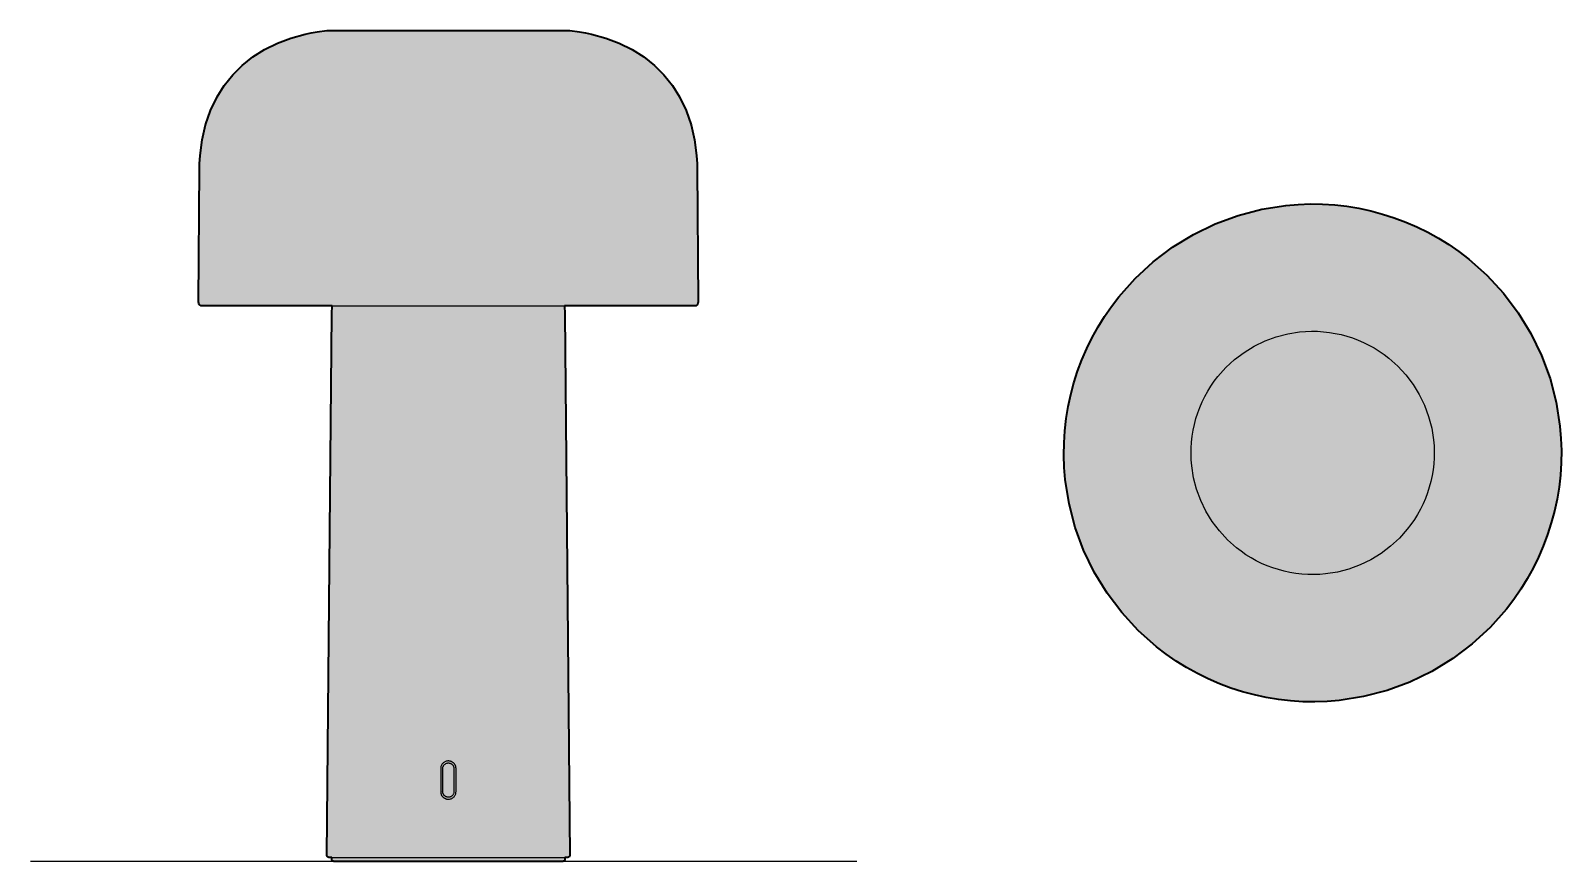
# Model space of a CAD drawing. Header units: millimetres. Extents: x 0 to 385, y 0 to 209.
import ezdxf

# ---------------------------------------------------------------- set-up
doc = ezdxf.new("R2010")
doc.units = ezdxf.units.MM
doc.layers.add('Blocks', color=7, linetype='Continuous')
doc.layers.add('Blocks$Fill', color=7, linetype='Continuous', true_color=0xffffff)
for name, color, linetype, lineweight, true_color in [('Blocks$Inner', 7, 'Continuous', 25, 0x007f00), ('Blocks$Outline', 7, 'Continuous', 35, 0xff3f3f), ('Groud', 7, 'Continuous', 25, 0x243775)]:
    doc.layers.add(name, color=color, linetype=linetype, lineweight=lineweight, true_color=true_color)

# ---------------------------------------------------------------- blocks, each defined once
blk = doc.blocks.new('Bellhopp Portable Lamp Top')
at = {"layer": 'Blocks$Fill'}
blk.add_hatch(color=256, dxfattribs=at).paths.add_polyline_path([(115.57, 39.58), (110.05, 36.9), (104.3, 34.78), (98.36, 33.24), (92.31, 32.28), (89.25, 32.03), (86.18, 31.93), (83.12, 31.97), (80.05, 32.17), (77.01, 32.52), (73.98, 33.02), (70.98, 33.66), (68.02, 34.45), (65.1, 35.39), (62.22, 36.47), (59.41, 37.68), (56.66, 39.04), (53.97, 40.53), (51.37, 42.14), (48.84, 43.89), (46.41, 45.75), (41.83, 49.83), (37.67, 54.33), (33.97, 59.23), (30.77, 64.46), (28.09, 69.98), (25.98, 75.73), (24.43, 81.67), (23.48, 87.73), (23.22, 90.78), (23.12, 93.85), (23.17, 96.92), (23.36, 99.98), (23.71, 103.03), (24.21, 106.05), (24.85, 109.05), (25.65, 112.02), (26.58, 114.94), (27.66, 117.81), (28.88, 120.62), (30.23, 123.38), (31.72, 126.06), (33.33, 128.67), (35.08, 131.19), (36.94, 133.62), (41.02, 138.21), (45.53, 142.37), (50.42, 146.06), (55.65, 149.27), (61.17, 151.94), (66.93, 154.06), (72.86, 155.6), (78.92, 156.56), (81.98, 156.81), (85.04, 156.91), (88.11, 156.87), (91.17, 156.67), (94.22, 156.32), (97.24, 155.82), (100.24, 155.18), (103.21, 154.39), (106.13, 153.45), (109, 152.37), (111.82, 151.16), (114.57, 149.8), (117.25, 148.32), (119.86, 146.7), (122.38, 144.95), (124.82, 143.09), (129.4, 139.01), (133.56, 134.51), (137.26, 129.61), (140.46, 124.38), (143.13, 118.86), (145.25, 113.11), (146.79, 107.17), (147.75, 101.11), (148, 98.06), (148.11, 94.99), (148.06, 91.92), (147.86, 88.86), (147.51, 85.81), (147.02, 82.79), (146.37, 79.79), (145.58, 76.83), (144.64, 73.9), (143.57, 71.03), (142.35, 68.22), (141, 65.46), (139.51, 62.78), (137.89, 60.18), (136.15, 57.65), (134.28, 55.22), (130.21, 50.63), (125.7, 46.47), (120.81, 42.78)], flags=0)
at = {"layer": 'Blocks$Inner'}
for points in [[(115.57, 39.58), (120.81, 42.78), (125.7, 46.47), (130.21, 50.63), (134.28, 55.22), (136.15, 57.65), (137.89, 60.18), (139.51, 62.78), (141, 65.46), (142.35, 68.22), (143.57, 71.03), (144.64, 73.9), (145.58, 76.83), (146.37, 79.79), (147.02, 82.79), (147.51, 85.81), (147.86, 88.86), (148.06, 91.92), (148.11, 94.99), (148, 98.06), (147.75, 101.11), (146.79, 107.17), (145.25, 113.11), (143.13, 118.86), (140.46, 124.38), (137.26, 129.61), (133.56, 134.51), (129.4, 139.01), (124.82, 143.09), (122.38, 144.95), (119.86, 146.7), (117.25, 148.32), (114.57, 149.8), (111.82, 151.16), (109, 152.37), (106.13, 153.45), (103.21, 154.39), (100.24, 155.18), (97.24, 155.82), (94.22, 156.32), (91.17, 156.67), (88.11, 156.87), (85.04, 156.91), (81.98, 156.81), (78.92, 156.56), (72.86, 155.6), (66.93, 154.06), (61.17, 151.94), (55.65, 149.27), (50.42, 146.06), (45.53, 142.37), (41.02, 138.21), (36.94, 133.62), (35.08, 131.19), (33.33, 128.67), (31.72, 126.06), (30.23, 123.38), (28.88, 120.62), (27.66, 117.81), (26.58, 114.94), (25.65, 112.02), (24.85, 109.05), (24.21, 106.05), (23.71, 103.03), (23.36, 99.98), (23.17, 96.92), (23.12, 93.85), (23.22, 90.78), (23.48, 87.73), (24.43, 81.67), (25.98, 75.73), (28.09, 69.98), (30.77, 64.46), (33.97, 59.23), (37.67, 54.33), (41.83, 49.83), (46.41, 45.75), (48.84, 43.89), (51.37, 42.14), (53.97, 40.53), (56.66, 39.04), (59.41, 37.68), (62.22, 36.47), (65.1, 35.39), (68.02, 34.45), (70.98, 33.66), (73.98, 33.02), (77.01, 32.52), (80.05, 32.17), (83.12, 31.97), (86.18, 31.93), (89.25, 32.03), (92.31, 32.28), (98.36, 33.24), (104.3, 34.78), (110.05, 36.9)], [(70.97, 121.23), (73.67, 122.54), (76.48, 123.57), (79.38, 124.33), (82.34, 124.79), (83.84, 124.92), (85.33, 124.97), (86.83, 124.94), (88.33, 124.85), (89.82, 124.68), (91.3, 124.43), (92.76, 124.12), (94.21, 123.73), (95.64, 123.28), (97.04, 122.75), (98.42, 122.15), (99.77, 121.49), (101.08, 120.76), (102.35, 119.97), (103.59, 119.12), (104.78, 118.21), (107.02, 116.22), (109.05, 114.01), (110.86, 111.62), (112.42, 109.07), (113.73, 106.37), (114.76, 103.55), (115.52, 100.65), (115.99, 97.69), (116.11, 96.2), (116.16, 94.7), (116.14, 93.2), (116.04, 91.7), (115.87, 90.21), (115.63, 88.73), (115.31, 87.27), (114.93, 85.82), (114.47, 84.39), (113.94, 82.99), (113.35, 81.61), (112.68, 80.27), (111.96, 78.96), (111.17, 77.68), (110.31, 76.45), (109.4, 75.26), (107.41, 73.02), (105.21, 70.98), (102.82, 69.18), (100.26, 67.61), (97.56, 66.31), (94.75, 65.27), (91.85, 64.51), (88.88, 64.05), (87.39, 63.92), (85.89, 63.87), (84.39, 63.9), (82.9, 63.99), (81.41, 64.16), (79.93, 64.41), (78.46, 64.72), (77.01, 65.11), (75.58, 65.56), (74.18, 66.09), (72.8, 66.69), (71.46, 67.35), (70.15, 68.08), (68.87, 68.87), (67.64, 69.72), (66.45, 70.63), (64.21, 72.62), (62.18, 74.83), (60.37, 77.22), (58.8, 79.77), (57.5, 82.47), (56.46, 85.29), (55.71, 88.19), (55.24, 91.15), (55.12, 92.64), (55.07, 94.14), (55.09, 95.64), (55.19, 97.14), (55.36, 98.63), (55.6, 100.11), (55.91, 101.57), (56.3, 103.02), (56.76, 104.45), (57.28, 105.85), (57.88, 107.23), (58.54, 108.57), (59.27, 109.89), (60.06, 111.16), (60.91, 112.39), (61.82, 113.58), (63.82, 115.82), (66.02, 117.86), (68.41, 119.66)]]:
    blk.add_lwpolyline(points, close=True, dxfattribs=at)
at = {"layer": 'Blocks$Outline'}
blk.add_lwpolyline([(115.57, 39.58), (110.05, 36.9), (104.3, 34.78), (98.36, 33.24), (92.31, 32.28), (89.25, 32.03), (86.18, 31.93), (83.12, 31.97), (80.05, 32.17), (77.01, 32.52), (73.98, 33.02), (70.98, 33.66), (68.02, 34.45), (65.1, 35.39), (62.22, 36.47), (59.41, 37.68), (56.66, 39.04), (53.97, 40.53), (51.37, 42.14), (48.84, 43.89), (46.41, 45.75), (41.83, 49.83), (37.67, 54.33), (33.97, 59.23), (30.77, 64.46), (28.09, 69.98), (25.98, 75.73), (24.43, 81.67), (23.48, 87.73), (23.22, 90.78), (23.12, 93.85), (23.17, 96.92), (23.36, 99.98), (23.71, 103.03), (24.21, 106.05), (24.85, 109.05), (25.65, 112.02), (26.58, 114.94), (27.66, 117.81), (28.88, 120.62), (30.23, 123.38), (31.72, 126.06), (33.33, 128.67), (35.08, 131.19), (36.94, 133.62), (41.02, 138.21), (45.53, 142.37), (50.42, 146.06), (55.65, 149.27), (61.17, 151.94), (66.93, 154.06), (72.86, 155.6), (78.92, 156.56), (81.98, 156.81), (85.04, 156.91), (88.11, 156.87), (91.17, 156.67), (94.22, 156.32), (97.24, 155.82), (100.24, 155.18), (103.21, 154.39), (106.13, 153.45), (109, 152.37), (111.82, 151.16), (114.57, 149.8), (117.25, 148.32), (119.86, 146.7), (122.38, 144.95), (124.82, 143.09), (129.4, 139.01), (133.56, 134.51), (137.26, 129.61), (140.46, 124.38), (143.13, 118.86), (145.25, 113.11), (146.79, 107.17), (147.75, 101.11), (148, 98.06), (148.11, 94.99), (148.06, 91.92), (147.86, 88.86), (147.51, 85.81), (147.02, 82.79), (146.37, 79.79), (145.58, 76.83), (144.64, 73.9), (143.57, 71.03), (142.35, 68.22), (141, 65.46), (139.51, 62.78), (137.89, 60.18), (136.15, 57.65), (134.28, 55.22), (130.21, 50.63), (125.7, 46.47), (120.81, 42.78)], close=True, dxfattribs=at)
blk = doc.blocks.new('Bellhopp Portable Lamp Front')
at = {"layer": 'Blocks$Fill'}
blk.add_hatch(color=256, dxfattribs=at).paths.add_polyline_path([(134.01, 0.08), (133.93, 0.04), (133.83, 0.01), (133.74, 0), (133.71, 0), (133.62, 0), (133.46, 0), (133.23, 0), (132.94, 0), (132.57, 0), (132.14, 0), (131.64, 0), (131.08, 0), (130.46, 0), (129.77, 0), (129.03, 0), (128.23, 0), (127.37, 0), (126.45, 0), (125.49, 0), (124.47, 0), (123.41, 0), (122.3, 0), (121.16, 0), (119.97, 0), (118.74, 0), (117.49, 0), (116.2, 0), (114.89, 0), (113.55, 0), (112.19, 0), (110.81, 0), (109.42, 0), (108.02, 0), (106.61, 0), (105.2, 0), (103.79, 0), (102.38, 0), (100.97, 0), (99.58, 0), (98.19, 0), (96.83, 0), (96.33, 0), (94.99, 0), (93.67, 0), (92.39, 0), (91.13, 0), (89.91, 0), (88.72, 0), (87.57, 0), (86.46, 0), (85.4, 0), (84.39, 0), (83.42, 0), (82.51, 0), (81.65, 0), (80.85, 0), (80.1, 0), (79.42, 0), (78.79, 0), (78.23, 0), (77.73, 0), (77.3, 0), (76.94, 0), (76.64, 0), (76.41, 0), (76.25, 0), (76.16, 0), (76.14, 0), (76.04, 0.01), (75.95, 0.04), (75.86, 0.08), (75.78, 0.15), (75.72, 0.22), (75.68, 0.31), (75.65, 0.4), (75.64, 0.5), (75.64, 1), (74.97, 1), (74.94, 1), (74.75, 1.04), (74.59, 1.15), (74.48, 1.31), (74.44, 1.5), (75.63, 137.48), (75.73, 139.42), (75.31, 139.42), (70.14, 139.42), (65.3, 139.42), (60.85, 139.42), (58.78, 139.42), (56.82, 139.42), (54.97, 139.42), (53.25, 139.42), (51.65, 139.42), (50.18, 139.42), (48.84, 139.42), (47.64, 139.42), (46.57, 139.42), (45.65, 139.42), (44.87, 139.42), (44.23, 139.42), (43.74, 139.42), (43.39, 139.42), (43.2, 139.42), (43.15, 139.42), (42.86, 139.46), (42.6, 139.59), (42.38, 139.78), (42.23, 140.04), (42.15, 140.43), (42.44, 173.97), (42.46, 175.13), (42.57, 177.2), (43.06, 181.15), (43.94, 184.94), (45.2, 188.53), (46.83, 191.9), (48.65, 194.78), (50.77, 197.42), (53.17, 199.81), (55.83, 201.94), (58.79, 203.82), (61.98, 205.41), (65.38, 206.69), (68.96, 207.66), (70.48, 207.97), (72.02, 208.23), (74.39, 208.55), (74.41, 208.55), (74.51, 208.55), (74.68, 208.55), (74.92, 208.55), (75.24, 208.55), (75.62, 208.55), (76.08, 208.55), (76.61, 208.55), (77.2, 208.55), (77.87, 208.55), (78.59, 208.55), (79.38, 208.55), (80.24, 208.55), (81.15, 208.55), (83.14, 208.55), (85.34, 208.55), (87.73, 208.55), (90.29, 208.55), (92.99, 208.55), (95.8, 208.55), (98.7, 208.55), (101.67, 208.55), (103.16, 208.55), (104.66, 208.55), (106.16, 208.55), (107.65, 208.55), (109.14, 208.55), (110.62, 208.55), (112.09, 208.55), (113.54, 208.55), (114.97, 208.55), (116.37, 208.55), (117.75, 208.55), (119.09, 208.55), (119.58, 208.55), (122.14, 208.55), (124.53, 208.55), (126.73, 208.55), (128.73, 208.55), (129.64, 208.55), (130.49, 208.55), (131.28, 208.55), (132.01, 208.55), (132.67, 208.55), (133.27, 208.55), (133.79, 208.55), (134.25, 208.55), (134.64, 208.55), (134.95, 208.55), (135.19, 208.55), (135.36, 208.55), (135.46, 208.55), (135.48, 208.55), (137.85, 208.23), (139.4, 207.97), (140.91, 207.66), (144.49, 206.69), (147.89, 205.41), (151.08, 203.82), (154.05, 201.94), (156.71, 199.81), (159.1, 197.42), (161.22, 194.78), (163.04, 191.9), (164.68, 188.53), (165.93, 184.94), (166.81, 181.15), (167.31, 177.2), (167.41, 175.13), (167.43, 173.97), (167.72, 140.43), (167.65, 140.04), (167.43, 139.72), (167.11, 139.5), (166.72, 139.42), (166.68, 139.42), (166.48, 139.42), (166.14, 139.42), (165.65, 139.42), (165.01, 139.42), (164.23, 139.42), (163.3, 139.42), (162.24, 139.42), (161.03, 139.42), (159.69, 139.42), (158.22, 139.42), (156.62, 139.42), (154.9, 139.42), (153.06, 139.42), (151.1, 139.42), (149.02, 139.42), (144.57, 139.42), (139.73, 139.42), (134.56, 139.42), (134.14, 139.42), (134.24, 137.48), (135.43, 1.5), (135.39, 1.31), (135.29, 1.15), (135.12, 1.04), (134.93, 1), (134.24, 1), (134.24, 0.5), (134.23, 0.4), (134.2, 0.31), (134.15, 0.22), (134.09, 0.15)], flags=0)
at = {"layer": 'Blocks$Inner'}
for points in [[(167.43, 173.97), (167.41, 175.13), (167.31, 177.2), (166.81, 181.15), (165.93, 184.94), (164.68, 188.53), (163.04, 191.9), (161.22, 194.78), (159.1, 197.42), (156.71, 199.81), (154.05, 201.94), (151.08, 203.82), (147.89, 205.41), (144.49, 206.69), (140.91, 207.66), (139.4, 207.97), (137.85, 208.23), (135.48, 208.55), (135.46, 208.55), (135.36, 208.55), (135.19, 208.55), (134.95, 208.55), (134.64, 208.55), (134.25, 208.55), (133.79, 208.55), (133.27, 208.55), (132.67, 208.55), (132.01, 208.55), (131.28, 208.55), (130.49, 208.55), (129.64, 208.55), (128.73, 208.55), (126.73, 208.55), (124.53, 208.55), (122.14, 208.55), (119.58, 208.55), (119.09, 208.55), (117.75, 208.55), (116.37, 208.55), (114.97, 208.55), (113.54, 208.55), (112.09, 208.55), (110.62, 208.55), (109.14, 208.55), (107.65, 208.55), (106.16, 208.55), (104.66, 208.55), (103.16, 208.55), (101.67, 208.55), (98.7, 208.55), (95.8, 208.55), (92.99, 208.55), (90.29, 208.55), (87.73, 208.55), (85.34, 208.55), (83.14, 208.55), (81.15, 208.55), (80.24, 208.55), (79.38, 208.55), (78.59, 208.55), (77.87, 208.55), (77.2, 208.55), (76.61, 208.55), (76.08, 208.55), (75.62, 208.55), (75.24, 208.55), (74.92, 208.55), (74.68, 208.55), (74.51, 208.55), (74.41, 208.55), (74.39, 208.55), (72.02, 208.23), (70.48, 207.97), (68.96, 207.66), (65.38, 206.69), (61.98, 205.41), (58.79, 203.82), (55.83, 201.94), (53.17, 199.81), (50.77, 197.42), (48.65, 194.78), (46.83, 191.9), (45.2, 188.53), (43.94, 184.94), (43.06, 181.15), (42.57, 177.2), (42.46, 175.13), (42.44, 173.97), (42.15, 140.43), (42.23, 140.04), (42.38, 139.78), (42.6, 139.59), (42.86, 139.46), (43.15, 139.42), (43.2, 139.42), (43.39, 139.42), (43.74, 139.42), (44.23, 139.42), (44.87, 139.42), (45.65, 139.42), (46.57, 139.42), (47.64, 139.42), (48.84, 139.42), (50.18, 139.42), (51.65, 139.42), (53.25, 139.42), (54.97, 139.42), (56.82, 139.42), (58.78, 139.42), (60.85, 139.42), (65.3, 139.42), (70.14, 139.42), (75.31, 139.42), (80.77, 139.42), (86.46, 139.42), (92.33, 139.42), (95.31, 139.42), (98.32, 139.42), (101.34, 139.42), (104.37, 139.42), (107.41, 139.42), (110.43, 139.42), (113.45, 139.42), (116.44, 139.42), (119.4, 139.42), (122.33, 139.42), (125.22, 139.42), (128.06, 139.42), (130.84, 139.42), (133.57, 139.42), (134.56, 139.42), (139.73, 139.42), (144.57, 139.42), (149.02, 139.42), (151.1, 139.42), (153.06, 139.42), (154.9, 139.42), (156.62, 139.42), (158.22, 139.42), (159.69, 139.42), (161.03, 139.42), (162.24, 139.42), (163.3, 139.42), (164.23, 139.42), (165.01, 139.42), (165.65, 139.42), (166.14, 139.42), (166.48, 139.42), (166.68, 139.42), (166.72, 139.42), (167.11, 139.5), (167.43, 139.72), (167.65, 140.04), (167.72, 140.43)], [(103.01, 23.48), (103.01, 23.3), (103.01, 20.4), (103.01, 17.5), (103.01, 17.41), (103.02, 17.31), (103.03, 17.21), (103.05, 17.11), (103.07, 17.02), (103.1, 16.93), (103.13, 16.83), (103.17, 16.74), (103.21, 16.65), (103.26, 16.57), (103.31, 16.48), (103.36, 16.4), (103.42, 16.32), (103.49, 16.25), (103.56, 16.18), (103.63, 16.11), (103.7, 16.04), (103.78, 15.98), (103.86, 15.93), (103.95, 15.87), (104.03, 15.83), (104.12, 15.78), (104.21, 15.74), (104.31, 15.71), (104.4, 15.68), (104.5, 15.65), (104.59, 15.63), (104.69, 15.62), (104.79, 15.61), (104.89, 15.6), (104.99, 15.61), (105.09, 15.61), (105.27, 15.63), (105.44, 15.67), (105.62, 15.73), (105.78, 15.8), (105.94, 15.88), (106.09, 15.98), (106.23, 16.09), (106.36, 16.21), (106.47, 16.35), (106.57, 16.5), (106.66, 16.65), (106.74, 16.81), (106.79, 16.98), (106.84, 17.15), (106.86, 17.33), (106.87, 17.5), (106.87, 20.4), (106.87, 23.3), (106.87, 23.4), (106.86, 23.5), (106.85, 23.6), (106.83, 23.69), (106.81, 23.79), (106.78, 23.88), (106.74, 23.98), (106.71, 24.07), (106.66, 24.16), (106.62, 24.24), (106.57, 24.33), (106.51, 24.41), (106.45, 24.49), (106.39, 24.56), (106.32, 24.63), (106.25, 24.7), (106.17, 24.77), (106.09, 24.83), (106.01, 24.88), (105.93, 24.94), (105.84, 24.98), (105.75, 25.03), (105.66, 25.07), (105.57, 25.1), (105.47, 25.13), (105.38, 25.15), (105.28, 25.17), (105.18, 25.19), (105.08, 25.2), (104.98, 25.2), (104.88, 25.2), (104.78, 25.2), (104.61, 25.18), (104.43, 25.14), (104.26, 25.08), (104.09, 25.01), (103.94, 24.93), (103.79, 24.83), (103.65, 24.72), (103.52, 24.59), (103.4, 24.46), (103.3, 24.31), (103.21, 24.16), (103.14, 24), (103.08, 23.83), (103.04, 23.66)], [(103.54, 23.3), (103.54, 23.43), (103.56, 23.56), (103.59, 23.69), (103.63, 23.81), (103.69, 23.93), (103.75, 24.04), (103.83, 24.15), (103.91, 24.25), (104, 24.34), (104.1, 24.42), (104.21, 24.5), (104.33, 24.56), (104.45, 24.61), (104.57, 24.65), (104.7, 24.68), (104.83, 24.7), (104.9, 24.7), (104.97, 24.7), (105.04, 24.7), (105.11, 24.69), (105.19, 24.68), (105.26, 24.66), (105.33, 24.65), (105.39, 24.62), (105.46, 24.6), (105.53, 24.57), (105.59, 24.54), (105.66, 24.5), (105.72, 24.46), (105.78, 24.42), (105.83, 24.38), (105.89, 24.33), (105.94, 24.28), (105.99, 24.23), (106.03, 24.17), (106.08, 24.11), (106.12, 24.05), (106.15, 23.99), (106.19, 23.93), (106.22, 23.86), (106.25, 23.8), (106.27, 23.73), (106.29, 23.66), (106.31, 23.59), (106.32, 23.52), (106.33, 23.44), (106.34, 23.37), (106.34, 23.3), (106.34, 20.4), (106.34, 17.5), (106.33, 17.37), (106.31, 17.24), (106.28, 17.11), (106.24, 16.99), (106.19, 16.87), (106.12, 16.76), (106.05, 16.65), (105.97, 16.55), (105.87, 16.46), (105.77, 16.38), (105.66, 16.3), (105.55, 16.24), (105.43, 16.19), (105.3, 16.15), (105.18, 16.12), (105.05, 16.1), (104.98, 16.1), (104.9, 16.1), (104.83, 16.1), (104.76, 16.11), (104.69, 16.12), (104.62, 16.14), (104.55, 16.16), (104.48, 16.18), (104.41, 16.2), (104.35, 16.23), (104.28, 16.26), (104.22, 16.3), (104.16, 16.34), (104.1, 16.38), (104.04, 16.42), (103.99, 16.47), (103.94, 16.52), (103.89, 16.57), (103.84, 16.63), (103.8, 16.69), (103.76, 16.75), (103.72, 16.81), (103.69, 16.87), (103.65, 16.94), (103.63, 17.01), (103.6, 17.07), (103.58, 17.14), (103.57, 17.21), (103.55, 17.28), (103.54, 17.36), (103.54, 17.43), (103.54, 17.5), (103.54, 20.4)]]:
    blk.add_lwpolyline(points, close=True, dxfattribs=at)
for points in [[(42.15, 140.43), (42.15, 140.43)], [(75.73, 139.49), (75.63, 137.48), (74.44, 1.5), (74.48, 1.31), (74.59, 1.15), (74.75, 1.04), (74.94, 1), (74.97, 1), (134.93, 1), (135.12, 1.04), (135.29, 1.15), (135.39, 1.31), (135.43, 1.5), (134.24, 137.48), (134.13, 139.49)], [(103.3, 17.5), (103.3, 17.5), (103.29, 17.5)], [(75.64, 1), (75.64, 0.5), (75.65, 0.4), (75.68, 0.31), (75.72, 0.22), (75.78, 0.15), (75.86, 0.08), (75.95, 0.04), (76.04, 0.01), (76.14, 0), (76.16, 0), (76.25, 0), (76.41, 0), (76.64, 0), (76.94, 0), (77.3, 0), (77.73, 0), (78.23, 0), (78.79, 0), (79.42, 0), (80.1, 0), (80.85, 0), (81.65, 0), (82.51, 0), (83.42, 0), (84.39, 0), (85.4, 0), (86.46, 0), (87.57, 0), (88.72, 0), (89.91, 0), (91.13, 0), (92.39, 0), (93.67, 0), (94.99, 0), (96.33, 0), (96.83, 0), (98.19, 0), (99.58, 0), (100.97, 0), (102.38, 0), (103.79, 0), (105.2, 0), (106.61, 0), (108.02, 0), (109.42, 0), (110.81, 0), (112.19, 0), (113.55, 0), (114.89, 0), (116.2, 0), (117.49, 0), (118.74, 0), (119.97, 0), (121.16, 0), (122.3, 0), (123.41, 0), (124.47, 0), (125.49, 0), (126.45, 0), (127.37, 0), (128.23, 0), (129.03, 0), (129.77, 0), (130.46, 0), (131.08, 0), (131.64, 0), (132.14, 0), (132.57, 0), (132.94, 0), (133.23, 0), (133.46, 0), (133.62, 0), (133.71, 0), (133.74, 0), (133.83, 0.01), (133.93, 0.04), (134.01, 0.08), (134.09, 0.15), (134.15, 0.22), (134.2, 0.31), (134.23, 0.4), (134.24, 0.5), (134.24, 1)], [(135.43, 1.5), (135.41, 1.5)]]:
    blk.add_lwpolyline(points, dxfattribs=at)
at = {"layer": 'Blocks$Outline'}
for points in [[(65.38, 206.69), (68.96, 207.66)], [(68.96, 207.66), (70.48, 207.97)], [(70.48, 207.97), (72.02, 208.23)], [(72.02, 208.23), (74.39, 208.55)], [(74.39, 208.55), (74.41, 208.55)], [(74.41, 208.55), (74.51, 208.55)], [(74.51, 208.55), (74.68, 208.55)], [(74.68, 208.55), (74.92, 208.55)], [(74.92, 208.55), (75.24, 208.55)], [(75.24, 208.55), (75.62, 208.55)], [(75.62, 208.55), (76.08, 208.55)], [(76.08, 208.55), (76.61, 208.55)], [(76.61, 208.55), (77.2, 208.55)], [(77.2, 208.55), (77.87, 208.55)], [(77.87, 208.55), (78.59, 208.55)], [(78.59, 208.55), (79.38, 208.55)], [(79.38, 208.55), (80.24, 208.55)], [(80.24, 208.55), (81.15, 208.55)], [(81.15, 208.55), (83.14, 208.55)], [(83.14, 208.55), (85.34, 208.55)], [(85.34, 208.55), (87.73, 208.55)], [(87.73, 208.55), (90.29, 208.55)], [(90.29, 208.55), (92.99, 208.55)], [(92.99, 208.55), (95.8, 208.55)], [(95.8, 208.55), (98.7, 208.55)], [(98.7, 208.55), (101.67, 208.55)], [(101.67, 208.55), (103.16, 208.55)], [(103.16, 208.55), (104.66, 208.55)], [(104.66, 208.55), (106.16, 208.55)], [(106.16, 208.55), (107.65, 208.55)], [(107.65, 208.55), (109.14, 208.55)], [(109.14, 208.55), (110.62, 208.55)], [(110.62, 208.55), (112.09, 208.55)], [(112.09, 208.55), (113.54, 208.55)], [(113.54, 208.55), (114.97, 208.55)], [(114.97, 208.55), (116.37, 208.55)], [(116.37, 208.55), (117.75, 208.55)], [(117.75, 208.55), (119.09, 208.55)], [(119.09, 208.55), (119.58, 208.55)], [(119.58, 208.55), (122.14, 208.55)], [(122.14, 208.55), (124.53, 208.55)], [(124.53, 208.55), (126.73, 208.55)], [(126.73, 208.55), (128.73, 208.55)], [(128.73, 208.55), (129.64, 208.55)], [(129.64, 208.55), (130.49, 208.55)], [(130.49, 208.55), (131.28, 208.55)], [(131.28, 208.55), (132.01, 208.55)], [(132.01, 208.55), (132.67, 208.55)], [(132.67, 208.55), (133.27, 208.55)], [(133.27, 208.55), (133.79, 208.55)], [(133.79, 208.55), (134.25, 208.55)], [(134.25, 208.55), (134.64, 208.55)], [(134.64, 208.55), (134.95, 208.55)], [(134.95, 208.55), (135.19, 208.55)], [(135.19, 208.55), (135.36, 208.55)], [(135.36, 208.55), (135.46, 208.55)], [(135.46, 208.55), (135.48, 208.55)], [(135.48, 208.55), (137.85, 208.23)], [(137.85, 208.23), (139.4, 207.97)], [(139.4, 207.97), (140.91, 207.66)], [(140.91, 207.66), (144.49, 206.69)], [(55.83, 201.94), (58.79, 203.82)], [(58.79, 203.82), (61.98, 205.41)], [(61.98, 205.41), (65.38, 206.69)], [(144.49, 206.69), (147.89, 205.41)], [(147.89, 205.41), (151.08, 203.82)], [(151.08, 203.82), (154.05, 201.94)], [(53.17, 199.81), (55.83, 201.94)], [(154.05, 201.94), (156.71, 199.81)], [(48.65, 194.78), (50.77, 197.42)], [(50.77, 197.42), (53.17, 199.81)], [(156.71, 199.81), (159.1, 197.42)], [(159.1, 197.42), (161.22, 194.78)], [(46.83, 191.9), (48.65, 194.78)], [(161.22, 194.78), (163.04, 191.9)], [(43.94, 184.94), (45.2, 188.53)], [(45.2, 188.53), (46.83, 191.9)], [(163.04, 191.9), (164.68, 188.53)], [(164.68, 188.53), (165.93, 184.94)], [(43.06, 181.15), (43.94, 184.94)], [(165.93, 184.94), (166.81, 181.15)], [(42.57, 177.2), (43.06, 181.15)], [(166.81, 181.15), (167.31, 177.2)], [(42.46, 175.13), (42.57, 177.2)], [(167.31, 177.2), (167.41, 175.13)], [(42.15, 140.43), (42.44, 173.97)], [(42.44, 173.97), (42.46, 175.13)], [(167.41, 175.13), (167.43, 173.97)], [(167.43, 173.97), (167.72, 140.43)], [(42.23, 140.04), (42.15, 140.43)], [(42.38, 139.78), (42.23, 140.04)], [(42.6, 139.59), (42.38, 139.78)], [(42.86, 139.46), (42.6, 139.59)], [(43.15, 139.42), (42.86, 139.46)], [(43.2, 139.42), (43.15, 139.42)], [(43.39, 139.42), (43.2, 139.42)], [(43.74, 139.42), (43.39, 139.42)], [(44.23, 139.42), (43.74, 139.42)], [(44.87, 139.42), (44.23, 139.42)], [(45.65, 139.42), (44.87, 139.42)], [(46.57, 139.42), (45.65, 139.42)], [(47.64, 139.42), (46.57, 139.42)], [(48.84, 139.42), (47.64, 139.42)], [(50.18, 139.42), (48.84, 139.42)], [(51.65, 139.42), (50.18, 139.42)], [(53.25, 139.42), (51.65, 139.42)], [(54.97, 139.42), (53.25, 139.42)], [(56.82, 139.42), (54.97, 139.42)], [(58.78, 139.42), (56.82, 139.42)], [(60.85, 139.42), (58.78, 139.42)], [(65.3, 139.42), (60.85, 139.42)], [(70.14, 139.42), (65.3, 139.42)], [(75.31, 139.42), (70.14, 139.42)], [(75.73, 139.42), (75.31, 139.42)], [(75.63, 137.48), (75.73, 139.42)], [(134.56, 139.42), (134.14, 139.42)], [(134.14, 139.42), (134.24, 137.48)], [(139.73, 139.42), (134.56, 139.42)], [(144.57, 139.42), (139.73, 139.42)], [(149.02, 139.42), (144.57, 139.42)], [(151.1, 139.42), (149.02, 139.42)], [(153.06, 139.42), (151.1, 139.42)], [(154.9, 139.42), (153.06, 139.42)], [(156.62, 139.42), (154.9, 139.42)], [(158.22, 139.42), (156.62, 139.42)], [(159.69, 139.42), (158.22, 139.42)], [(161.03, 139.42), (159.69, 139.42)], [(162.24, 139.42), (161.03, 139.42)], [(163.3, 139.42), (162.24, 139.42)], [(164.23, 139.42), (163.3, 139.42)], [(165.01, 139.42), (164.23, 139.42)], [(165.65, 139.42), (165.01, 139.42)], [(166.14, 139.42), (165.65, 139.42)], [(166.48, 139.42), (166.14, 139.42)], [(166.68, 139.42), (166.48, 139.42)], [(166.72, 139.42), (166.68, 139.42)], [(167.11, 139.5), (166.72, 139.42)], [(167.43, 139.72), (167.11, 139.5)], [(167.65, 140.04), (167.43, 139.72)], [(167.72, 140.43), (167.65, 140.04)], [(74.44, 1.5), (75.63, 137.48)], [(134.24, 137.48), (135.43, 1.5)], [(74.48, 1.31), (74.44, 1.5)], [(74.59, 1.15), (74.48, 1.31)], [(74.75, 1.04), (74.59, 1.15)], [(74.94, 1), (74.75, 1.04)], [(74.97, 1), (74.94, 1)], [(75.64, 1), (74.97, 1)], [(75.64, 0.5), (75.64, 1)], [(75.65, 0.4), (75.64, 0.5)], [(75.68, 0.31), (75.65, 0.4)], [(75.72, 0.22), (75.68, 0.31)], [(75.78, 0.15), (75.72, 0.22)], [(75.86, 0.08), (75.78, 0.15)], [(75.95, 0.04), (75.86, 0.08)], [(76.04, 0.01), (75.95, 0.04)], [(76.14, 0), (76.04, 0.01)], [(76.16, 0), (76.14, 0)], [(76.25, 0), (76.16, 0)], [(76.41, 0), (76.25, 0)], [(76.64, 0), (76.41, 0)], [(76.94, 0), (76.64, 0)], [(77.3, 0), (76.94, 0)], [(77.73, 0), (77.3, 0)], [(78.23, 0), (77.73, 0)], [(78.79, 0), (78.23, 0)], [(79.42, 0), (78.79, 0)], [(80.1, 0), (79.42, 0)], [(80.85, 0), (80.1, 0)], [(81.65, 0), (80.85, 0)], [(82.51, 0), (81.65, 0)], [(83.42, 0), (82.51, 0)], [(84.39, 0), (83.42, 0)], [(85.4, 0), (84.39, 0)], [(86.46, 0), (85.4, 0)], [(87.57, 0), (86.46, 0)], [(88.72, 0), (87.57, 0)], [(89.91, 0), (88.72, 0)], [(91.13, 0), (89.91, 0)], [(92.39, 0), (91.13, 0)], [(93.67, 0), (92.39, 0)], [(94.99, 0), (93.67, 0)], [(96.33, 0), (94.99, 0)], [(96.83, 0), (96.33, 0)], [(98.19, 0), (96.83, 0)], [(99.58, 0), (98.19, 0)], [(100.97, 0), (99.58, 0)], [(102.38, 0), (100.97, 0)], [(103.79, 0), (102.38, 0)], [(105.2, 0), (103.79, 0)], [(106.61, 0), (105.2, 0)], [(108.02, 0), (106.61, 0)], [(109.42, 0), (108.02, 0)], [(110.81, 0), (109.42, 0)], [(112.19, 0), (110.81, 0)], [(113.55, 0), (112.19, 0)], [(114.89, 0), (113.55, 0)], [(116.2, 0), (114.89, 0)], [(117.49, 0), (116.2, 0)], [(118.74, 0), (117.49, 0)], [(119.97, 0), (118.74, 0)], [(121.16, 0), (119.97, 0)], [(122.3, 0), (121.16, 0)], [(123.41, 0), (122.3, 0)], [(124.47, 0), (123.41, 0)], [(125.49, 0), (124.47, 0)], [(126.45, 0), (125.49, 0)], [(127.37, 0), (126.45, 0)], [(128.23, 0), (127.37, 0)], [(129.03, 0), (128.23, 0)], [(129.77, 0), (129.03, 0)], [(130.46, 0), (129.77, 0)], [(131.08, 0), (130.46, 0)], [(131.64, 0), (131.08, 0)], [(132.14, 0), (131.64, 0)], [(132.57, 0), (132.14, 0)], [(132.94, 0), (132.57, 0)], [(133.23, 0), (132.94, 0)], [(133.46, 0), (133.23, 0)], [(133.62, 0), (133.46, 0)], [(133.71, 0), (133.62, 0)], [(133.74, 0), (133.71, 0)], [(133.83, 0.01), (133.74, 0)], [(133.93, 0.04), (133.83, 0.01)], [(134.01, 0.08), (133.93, 0.04)], [(134.09, 0.15), (134.01, 0.08)], [(134.15, 0.22), (134.09, 0.15)], [(134.2, 0.31), (134.15, 0.22)], [(134.23, 0.4), (134.2, 0.31)], [(134.24, 0.5), (134.23, 0.4)], [(134.93, 1), (134.24, 1)], [(134.24, 1), (134.24, 0.5)], [(135.12, 1.04), (134.93, 1)], [(135.29, 1.15), (135.12, 1.04)], [(135.39, 1.31), (135.29, 1.15)], [(135.43, 1.5), (135.39, 1.31)]]:
    blk.add_lwpolyline(points, dxfattribs=at)

msp = doc.modelspace()

# ---------------------------------------------------------------- linework, layer by layer
at = {"layer": 'Groud'}
msp.add_lwpolyline([(207.57, 0), (0, 0)], dxfattribs=at)

# ---------------------------------------------------------------- block references
at = {"layer": 'Blocks'}
for name, p in [('Bellhopp Portable Lamp Front', (0, 0)), ('Bellhopp Portable Lamp Top', (236.44, 8.12))]:
    msp.add_blockref(name, p, dxfattribs=at)

doc.saveas('drawing.dxf')
